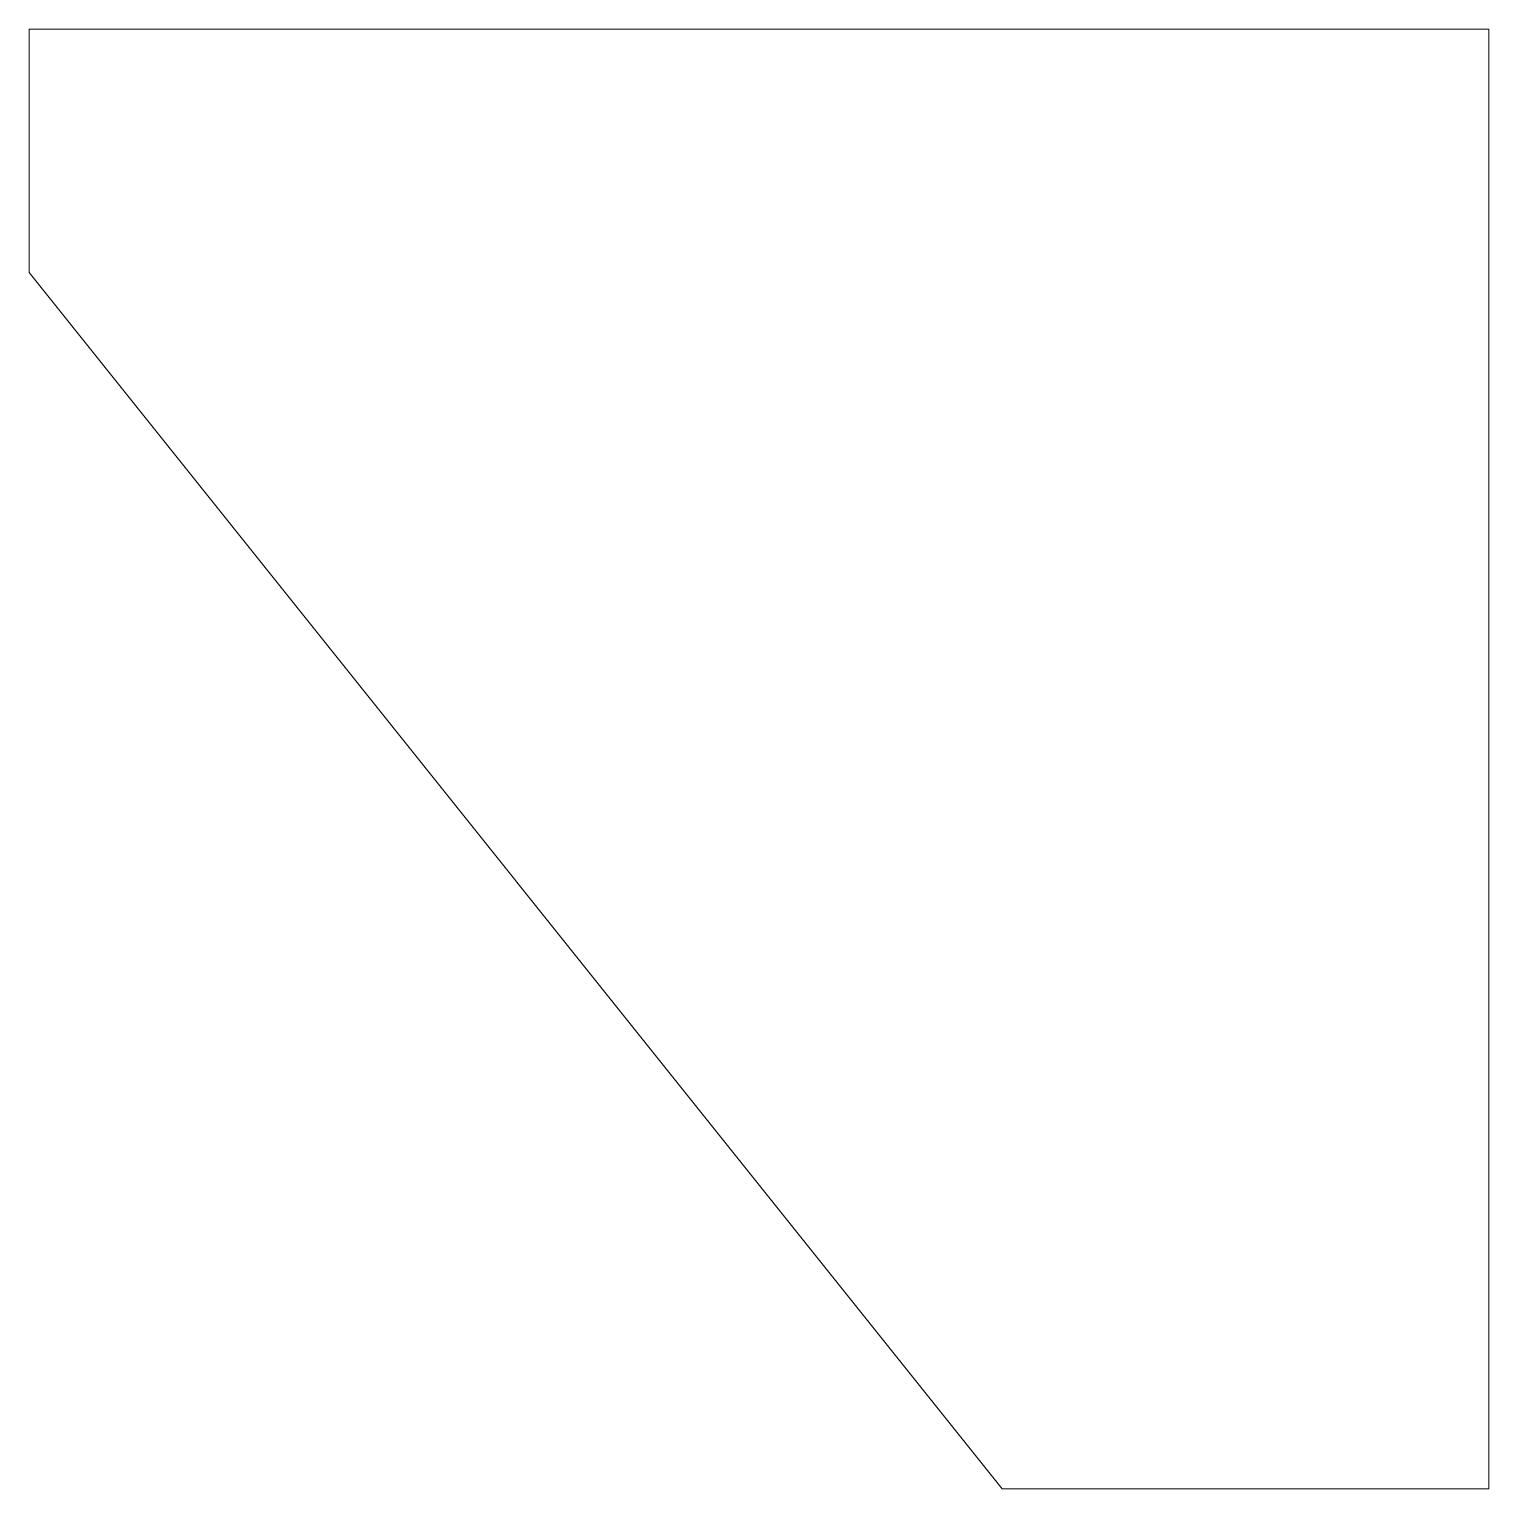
# Model space of a CAD drawing. Header units: millimetres. Extents: x 0 to 76.2, y -76.2 to 0.
import ezdxf

# ---------------------------------------------------------------- set-up
doc = ezdxf.new("R2010")
doc.units = ezdxf.units.MM

msp = doc.modelspace()

# ---------------------------------------------------------------- linework, layer by layer
at = {"color": 7, "linetype": 'Continuous', "lineweight": 15}
for p, q in [((76.2, 0), (0, 0)), ((0, 0), (0, -12.7)), ((76.2, -76.2), (76.2, 0)), ((0, -12.7), (50.8, -76.2)), ((50.8, -76.2), (76.2, -76.2))]:
    msp.add_line(p, q, dxfattribs=at)

doc.saveas('drawing.dxf')
